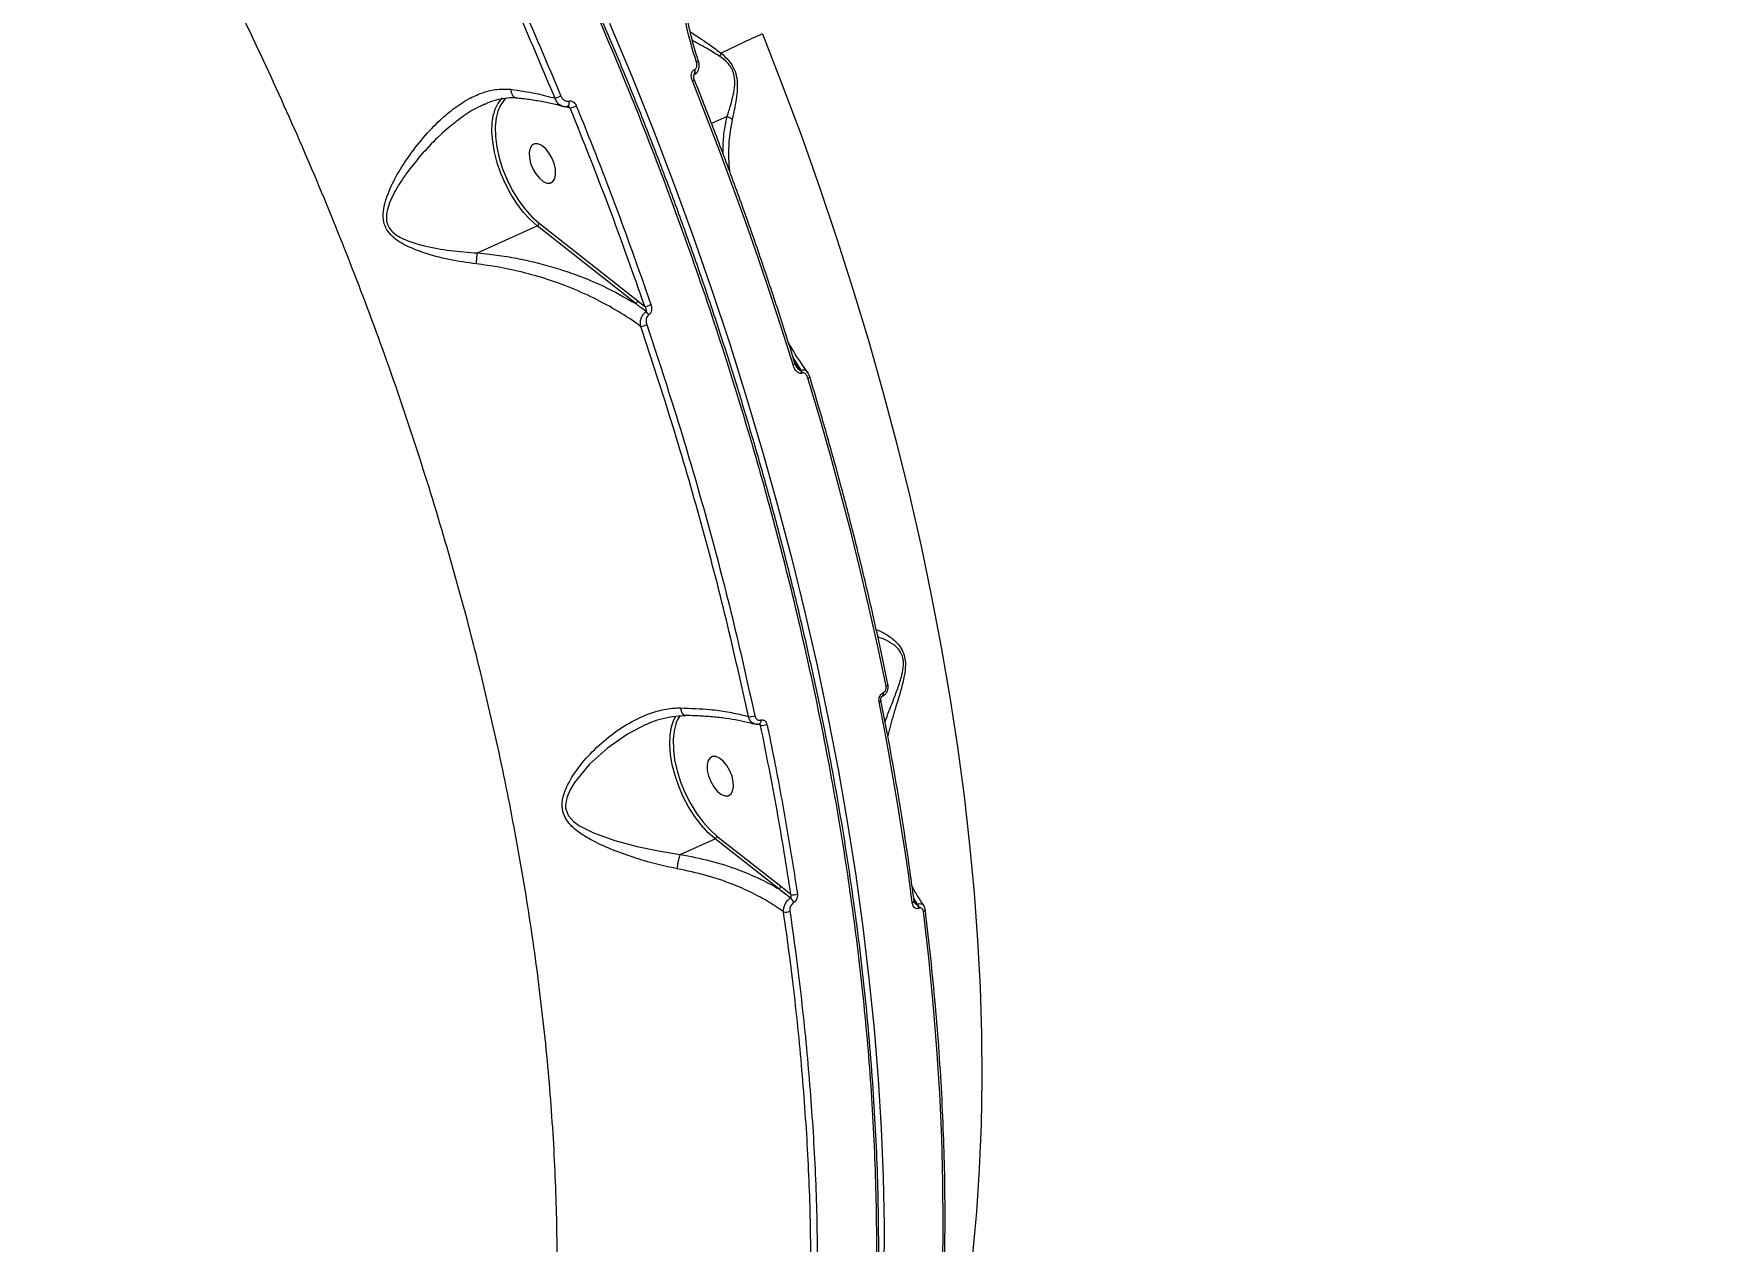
# Model space of a CAD drawing. Header units: millimetres. Extents: x -8422 to 28150, y -6982 to 5510.
# Drawn here: x 21070.1 to 21428.6, y 917.9 to 1173.9 of the extents above; entities that cross this region are included whole.
import ezdxf

# ---------------------------------------------------------------- set-up
doc = ezdxf.new("R2010")
doc.units = ezdxf.units.MM
for name, color, linetype in [('DIKOM_ОБЪЕКТ', 7, 'Continuous'), ('DIKOM_РАЗМЕР_ЗОНА', 7, 'Continuous'), ('DIKOM_РАЗМЕР_ОБЪЕКТА', 7, 'Continuous')]:
    doc.layers.add(name, color=color, linetype=linetype)
doc.styles.add('style1', font='arial.ttf', dxfattribs={"width": 0.8})
doc.dimstyles.new('1-50', dxfattribs={"dimtxt": 300, "dimasz": 200, "dimexe": 100, "dimexo": 0, "dimgap": 100, "dimtad": 1, "dimdec": 0, "dimtxsty": 'style1', "dimcen": 0, "dimclrd": 7, "dimclre": 7, "dimadec": 1, "dimazin": 2, "dimtfac": 1, "dimtdec": 0, "dimtmove": 1, "dimatfit": 3, "dimfxl": 0, "dimlwd": 25, "dimlwe": 18, "dimarcsym": 0})

# ---------------------------------------------------------------- blocks, each defined once
blk = doc.blocks.new('*D15')
at = {"layer": 'Defpoints', "color": 0, "transparency": 16777216}
for p in [(19380.28, 3651.45), (27070.13, 3651.45), (15204.41, -3115.19)]:
    blk.add_point(p, dxfattribs=at)
at = {"layer": 'DIKOM_РАЗМЕР_ОБЪЕКТА', "color": 7, "lineweight": 18, "transparency": 16777216}
for p, q in [((19380.28, 3651.45), (27170.13, 3651.45)), ((15204.41, -3115.19), (27170.13, -3115.19))]:
    blk.add_line(p, q, dxfattribs=at)
at = {"layer": 'DIKOM_РАЗМЕР_ОБЪЕКТА', "color": 7, "lineweight": 25, "transparency": 16777216}
blk.add_line((27070.13, -2915.19), (27070.13, 3451.45), dxfattribs=at)
at = {"layer": 'DIKOM_РАЗМЕР_ОБЪЕКТА', "color": 7, "transparency": 16777216}
for points in [[(27036.8, 3451.45), (27103.47, 3451.45), (27070.13, 3651.45)], [(27036.8, -2915.19), (27103.47, -2915.19), (27070.13, -3115.19)]]:
    blk.add_solid(points, dxfattribs=at)
at = {"layer": 'DIKOM_РАЗМЕР_ОБЪЕКТА', "color": 0, "transparency": 16777216, "insert": (26816.96, -135.25), "char_height": 300, "attachment_point": 5, "rotation": 90, "style": 'style1'}
blk.add_mtext('6750', dxfattribs=at)
blk = doc.blocks.new('*D16')
at = {"layer": 'Defpoints', "color": 0, "transparency": 16777216}
for p in [(12490, 1387.95), (23986.61, 1004.03), (12490, -5796.5)]:
    blk.add_point(p, dxfattribs=at)
at = {"layer": 'DIKOM_РАЗМЕР_ОБЪЕКТА', "color": 7, "lineweight": 18, "transparency": 16777216}
for p, q in [((12490, 1387.95), (12490, -5896.5)), ((23986.61, 1004.03), (23986.61, -5896.5))]:
    blk.add_line(p, q, dxfattribs=at)
at = {"layer": 'DIKOM_РАЗМЕР_ОБЪЕКТА', "color": 7, "lineweight": 25, "transparency": 16777216}
blk.add_line((23786.61, -5796.5), (12690, -5796.5), dxfattribs=at)
at = {"layer": 'DIKOM_РАЗМЕР_ОБЪЕКТА', "color": 7, "transparency": 16777216}
for points in [[(12690, -5763.17), (12690, -5829.83), (12490, -5796.5)], [(23786.61, -5763.17), (23786.61, -5829.83), (23986.61, -5796.5)]]:
    blk.add_solid(points, dxfattribs=at)
at = {"layer": 'DIKOM_РАЗМЕР_ОБЪЕКТА', "color": 0, "transparency": 16777216, "insert": (18238.3, -5543.33), "char_height": 300, "attachment_point": 5, "style": 'style1'}
blk.add_mtext('11500', dxfattribs=at)
blk = doc.blocks.new('*D14')
at = {"layer": 'Defpoints', "color": 0, "transparency": 16777216}
for p in [(20684.73, 5148.63), (28049.7, 5148.63), (14575.76, -5055.5)]:
    blk.add_point(p, dxfattribs=at)
at = {"layer": 'DIKOM_РАЗМЕР_ЗОНА', "color": 7, "lineweight": 18, "transparency": 16777216}
for p, q in [((20684.73, 5148.63), (28149.7, 5148.63)), ((14575.76, -5055.5), (28149.7, -5055.5))]:
    blk.add_line(p, q, dxfattribs=at)
at = {"layer": 'DIKOM_РАЗМЕР_ЗОНА', "color": 7, "lineweight": 25, "transparency": 16777216}
blk.add_line((28049.7, -4855.5), (28049.7, 4948.63), dxfattribs=at)
at = {"layer": 'DIKOM_РАЗМЕР_ЗОНА', "color": 7, "transparency": 16777216}
for points in [[(28016.36, 4948.63), (28083.03, 4948.63), (28049.7, 5148.63)], [(28016.36, -4855.5), (28083.03, -4855.5), (28049.7, -5055.5)]]:
    blk.add_solid(points, dxfattribs=at)
at = {"layer": 'DIKOM_РАЗМЕР_ЗОНА', "color": 0, "transparency": 16777216, "insert": (27796.52, -63.59), "char_height": 300, "attachment_point": 5, "rotation": 90, "style": 'style1'}
blk.add_mtext('10200', dxfattribs=at)
blk = doc.blocks.new('*D13')
at = {"layer": 'Defpoints', "color": 0, "transparency": 16777216}
for p in [(10490, 1785.06), (25983.09, 460.53), (10490, -6882.5)]:
    blk.add_point(p, dxfattribs=at)
at = {"layer": 'DIKOM_РАЗМЕР_ЗОНА', "color": 7, "lineweight": 18, "transparency": 16777216}
for p, q in [((10490, 1785.06), (10490, -6982.5)), ((25983.09, 460.53), (25983.09, -6982.5))]:
    blk.add_line(p, q, dxfattribs=at)
at = {"layer": 'DIKOM_РАЗМЕР_ЗОНА', "color": 7, "lineweight": 25, "transparency": 16777216}
blk.add_line((25783.09, -6882.5), (10690, -6882.5), dxfattribs=at)
at = {"layer": 'DIKOM_РАЗМЕР_ЗОНА', "color": 7, "transparency": 16777216}
for points in [[(10690, -6849.17), (10690, -6915.83), (10490, -6882.5)], [(25783.09, -6849.17), (25783.09, -6915.83), (25983.09, -6882.5)]]:
    blk.add_solid(points, dxfattribs=at)
at = {"layer": 'DIKOM_РАЗМЕР_ЗОНА', "color": 0, "transparency": 16777216, "insert": (18236.55, -6629.33), "char_height": 300, "attachment_point": 5, "style": 'style1'}
blk.add_mtext('15500', dxfattribs=at)

msp = doc.modelspace()

# ---------------------------------------------------------------- linework, layer by layer
at = {"layer": 'DIKOM_ОБЪЕКТ', "color": 7, "linetype": 'Continuous', "lineweight": 15}
for p, q in [((21210.1, 1165.29), (21210.15, 1165.31)), ((21210.16, 1166.33), (21210.24, 1166.36)), ((21211.03, 1168.13), (21211.04, 1168.13)), ((21183.84, 1158.16), (21182.71, 1158.53)), ((21217.11, 1156.39), (21213.8, 1154.9)), ((21164.16, 1127.48), (21176.81, 1133.18)), ((21197.73, 1116.71), (21176.81, 1133.18)), ((21177.22, 1133.76), (21198.14, 1117.28)), ((21198.14, 1117.28), (21199.64, 1116.1)), ((21232.78, 1102.59), (21231.1, 1105.31)), ((21231.46, 1104.15), (21232.68, 1102.54)), ((21232.68, 1102.54), (21232.78, 1102.59)), ((21233.07, 1102.01), (21232.97, 1101.97)), ((21250.03, 1033.48), (21250.06, 1033.49)), ((21250.22, 1034.22), (21250.24, 1034.23)), ((21224.19, 1027.31), (21223.39, 1027.58)), ((21223.93, 1027.61), (21223.94, 1027.61)), ((21207.17, 999.92), (21214.54, 1003.25)), ((21228.07, 992.59), (21214.54, 1003.25)), ((21214.95, 1003.82), (21228.48, 993.17)), ((21257.51, 989.36), (21256.67, 990.75)), ((21256.74, 990.25), (21257.43, 989.33)), ((21257.43, 989.33), (21257.51, 989.36)), ((21257.86, 988.52), (21257.78, 988.49))]:
    msp.add_line(p, q, dxfattribs=at)
at = {"layer": 'DIKOM_ОБЪЕКТ', "color": 7, "linetype": 'Continuous', "lineweight": 15, "flags": 128}
for points in [[(21192.17, 1176.19), (21196.87, 1164.96), (21201.39, 1153.67), (21205.73, 1142.34), (21209.89, 1130.98), (21213.87, 1119.59), (21217.65, 1108.18), (21221.24, 1096.77), (21224.63, 1085.37), (21227.82, 1073.98), (21230.82, 1062.61), (21233.6, 1051.27), (21236.18, 1039.98), (21238.55, 1028.74), (21240.71, 1017.56), (21242.66, 1006.45), (21244.39, 995.42), (21245.9, 984.48), (21247.2, 973.64), (21248.28, 962.91), (21249.14, 952.29), (21249.78, 941.8), (21250.2, 931.45), (21250.4, 921.23), (21250.38, 911.18)], [(21224.58, 1173.93), (21228.81, 1163.11), (21232.85, 1152.26), (21236.71, 1141.38), (21240.39, 1130.48), (21243.86, 1119.58), (21247.14, 1108.67), (21250.22, 1097.78), (21253.1, 1086.91), (21255.77, 1076.07), (21258.24, 1065.28), (21260.49, 1054.54), (21262.54, 1043.86), (21264.36, 1033.25), (21265.98, 1022.72), (21267.37, 1012.29), (21268.55, 1001.96), (21269.5, 991.74), (21270.24, 981.64), (21270.75, 971.67), (21271.05, 961.84), (21271.12, 952.16), (21270.97, 942.64), (21270.59, 933.28), (21270, 924.1), (21269.18, 915.11)], [(21210.07, 1165.27), (21210.11, 1165.29), (21210.21, 1165.41), (21210.27, 1165.58), (21210.29, 1165.81), (21210.25, 1166.06), (21210.16, 1166.33)], [(21210.15, 1165.31), (21210.18, 1165.33), (21210.29, 1165.44), (21210.35, 1165.62), (21210.36, 1165.84), (21210.32, 1166.1), (21210.24, 1166.36)], [(21231.09, 1103.75), (21228.71, 1111.3), (21226.25, 1118.86), (21223.7, 1126.4), (21221.07, 1133.95), (21218.35, 1141.48), (21215.56, 1148.99), (21212.68, 1156.5), (21209.73, 1163.98)], [(21183.51, 1159.68), (21183.56, 1159.45), (21183.57, 1159.21), (21183.55, 1159), (21183.5, 1158.82), (21183.42, 1158.68), (21183.32, 1158.59), (21183.25, 1158.56)], [(21176.81, 1133.18), (21175.31, 1134.53), (21173.86, 1136.13), (21172.48, 1137.95), (21171.21, 1139.95), (21170.09, 1142.09), (21169.12, 1144.31), (21168.33, 1146.59), (21167.75, 1148.85), (21167.38, 1151.06), (21167.23, 1153.17), (21167.3, 1155.12), (21167.59, 1156.89), (21167.6, 1156.93)], [(21168.5, 1157.51), (21168.15, 1156.1), (21167.94, 1154.21), (21167.97, 1152.13), (21168.25, 1149.91), (21168.76, 1147.61), (21169.49, 1145.28), (21170.42, 1142.98), (21171.54, 1140.77), (21172.81, 1138.69), (21174.2, 1136.8), (21175.69, 1135.14), (21177.22, 1133.76)], [(21176.28, 1150.63), (21175.71, 1150.3), (21175.31, 1149.66), (21175.12, 1148.76), (21175.17, 1147.68), (21175.43, 1146.49), (21175.9, 1145.3), (21176.53, 1144.21), (21177.28, 1143.3), (21178.07, 1142.64), (21178.86, 1142.29), (21179.57, 1142.29), (21180.15, 1142.61), (21180.54, 1143.26), (21180.73, 1144.16), (21180.69, 1145.24), (21180.42, 1146.43), (21179.95, 1147.62), (21179.32, 1148.71), (21178.57, 1149.62), (21177.78, 1150.28), (21176.99, 1150.62), (21176.28, 1150.63)], [(21231.49, 1104.05), (21231.49, 1104.04), (21231.48, 1104), (21231.43, 1103.95), (21231.35, 1103.88), (21231.23, 1103.82), (21231.09, 1103.75)], [(21234.64, 1101.21), (21234.64, 1101.19), (21234.62, 1101.15), (21234.57, 1101.09), (21234.49, 1101.03), (21234.37, 1100.97), (21234.24, 1100.9)], [(21250.84, 1035.6), (21249.14, 1043.69), (21247.33, 1051.81), (21245.41, 1059.95), (21243.39, 1068.12), (21241.26, 1076.3), (21239.02, 1084.49), (21236.68, 1092.69), (21234.24, 1100.9)], [(21251.22, 1035.98), (21251.23, 1035.96), (21251.21, 1035.89), (21251.16, 1035.82), (21251.08, 1035.75), (21250.98, 1035.67), (21250.84, 1035.6)], [(21205.33, 1026.99), (21205.83, 1028.48), (21206.22, 1029.27)], [(21249.73, 1032.58), (21249.73, 1032.58), (21249.72, 1032.51), (21249.68, 1032.43), (21249.6, 1032.35), (21249.49, 1032.28), (21249.35, 1032.21)], [(21256.39, 989.62), (21255.69, 994.88), (21254.93, 1000.15), (21254.12, 1005.45), (21253.27, 1010.76), (21252.36, 1016.1), (21251.41, 1021.45), (21250.4, 1026.82), (21249.35, 1032.21)], [(21199.85, 1027.44), (21195.95, 1025.43), (21191.7, 1022.45), (21187.93, 1019.07), (21184.71, 1015.16), (21183.79, 1013.64), (21183.11, 1012.02), (21182.82, 1010.32), (21182.85, 1009.81), (21183.29, 1008.41), (21183.46, 1008.12), (21184.51, 1006.92), (21185.82, 1005.96), (21188.8, 1004.47), (21193.28, 1002.89), (21198.03, 1001.62), (21202.56, 1000.65), (21207.16, 999.92), (21207.16, 999.92), (21207.16, 999.92)], [(21214.54, 1003.25), (21213.04, 1004.59), (21211.58, 1006.19), (21210.21, 1008.01), (21208.94, 1010.01), (21207.81, 1012.15), (21206.85, 1014.37), (21206.06, 1016.65), (21205.48, 1018.91), (21205.1, 1021.12), (21204.95, 1023.23), (21205.02, 1025.18), (21205.32, 1026.95), (21205.33, 1026.99)], [(21206.23, 1027.57), (21205.87, 1026.16), (21205.67, 1024.27), (21205.7, 1022.19), (21205.98, 1019.97), (21206.49, 1017.67), (21207.22, 1015.34), (21208.15, 1013.04), (21209.27, 1010.83), (21210.54, 1008.75), (21211.93, 1006.86), (21213.41, 1005.2), (21214.95, 1003.82)], [(21224.27, 1028.42), (21224.27, 1028.23), (21224.25, 1028.05), (21224.21, 1027.9), (21224.15, 1027.77), (21224.06, 1027.68), (21223.96, 1027.62), (21223.94, 1027.61)], [(21214.01, 1020.69), (21213.43, 1020.36), (21213.04, 1019.72), (21212.85, 1018.82), (21212.89, 1017.74), (21213.16, 1016.55), (21213.63, 1015.36), (21214.26, 1014.27), (21215, 1013.36), (21215.8, 1012.7), (21216.59, 1012.35), (21217.3, 1012.35), (21217.87, 1012.68), (21218.27, 1013.32), (21218.45, 1014.22), (21218.41, 1015.3), (21218.15, 1016.49), (21217.68, 1017.68), (21217.05, 1018.77), (21216.3, 1019.68), (21215.5, 1020.34), (21214.72, 1020.68), (21214.01, 1020.69)], [(21259.11, 988.21), (21259.11, 988.2), (21259.1, 988.12), (21259.06, 988.04), (21258.98, 987.95), (21258.87, 987.88), (21258.74, 987.8)], [(21262.84, 912.39), (21262.95, 921.42), (21262.89, 930.57), (21262.65, 939.84), (21262.23, 949.23), (21261.62, 958.73), (21260.84, 968.33), (21259.88, 978.02), (21258.74, 987.8)]]:
    msp.add_lwpolyline(points, dxfattribs=at)
at = {"layer": 'DIKOM_ОБЪЕКТ', "color": 7, "linetype": 'Continuous', "lineweight": 15}
for centre, radius, start, end in [((21327.11, 945.03), 250.81, 114.131, 116.3371), ((21213.08, 1170.52), 2.85, 330.4803, 345.5133), ((21209.75, 1170.7), 2.87, 286.9948, 296.5955), ((21209.38, 1165.1), 1.17, 286.985, 310.8512), ((21174.65, 1155.46), 7.2, 137.5113, 168.1785), ((21174.61, 1155.68), 6.37, 133.051, 163.3441), ((21175.73, 1174.23), 14.8, 289.2268, 294.3874), ((21179.89, 1170.15), 12.62, 288.2357, 294.4737), ((21216.33, 1153.89), 2.62, 45.3247, 72.8094), ((21176.5, 1133.84), 0.731, 295.6031, 353.3069), ((21197.42, 1117.37), 0.731, 295.588, 353.3214), ((21198.85, 1121.07), 5.03, 279.031, 294.731), ((21197.98, 1116.81), 5.01, 279.1983, 294.5352), ((21198.84, 1113.55), 1.83, 25.0448, 53.9041), ((21231.18, 1101.42), 1.87, 16.9583, 36.7744), ((21231.27, 1101.47), 1.87, 16.9584, 36.7931), ((21249.62, 1033.98), 0.646, 308.8294, 21.7641), ((21249.64, 1033.99), 0.653, 310.1985, 21.5192), ((21213.23, 1025.32), 7.35, 146.1586, 162.246), ((21221.94, 1031.6), 2.48, 262.8362, 294.3691), ((21224.57, 1029.65), 2.37, 260.7746, 294.6867), ((21214.22, 1003.9), 0.731, 295.6035, 353.3065), ((21227.75, 993.25), 0.731, 295.6036, 353.3057), ((21229.29, 989.12), 2.01, 16.6108, 51.2312), ((21231.2, 993.37), 2.01, 253.8807, 294.3898), ((21256.27, 990.12), 0.51, 284.1648, 350.1427), ((21229.59, 989.73), 2.03, 255.0848, 294.0171), ((21255.96, 988.23), 1.84, 8.1018, 36.6791), ((21256.04, 988.27), 1.84, 8.0896, 36.6774)]:
    msp.add_arc(centre, radius, start, end, dxfattribs=at)
for points, knots in [([(21198.53, 747.48), (21201.31, 750.74), (21206.89, 757.26), (21214.4, 768.44), (21221.28, 780.57), (21227.48, 793.83), (21232.98, 808.19), (21237.73, 823.64), (21241.62, 839.83), (21244.67, 856.7), (21246.9, 874.15), (21248.35, 892.48), (21248.97, 911.64), (21248.75, 931.61), (21247.7, 951.69), (21245.88, 971.78), (21243.36, 991.81), (21240.08, 1012.32), (21236.02, 1033.28), (21231.18, 1054.63), (21225.58, 1076.2), (21219.23, 1097.91), (21212.14, 1119.7), (21204.29, 1141.65), (21195.67, 1163.68), (21186.28, 1185.71), (21176.35, 1207.27), (21165.9, 1228.28), (21155.01, 1248.7), (21143.49, 1268.86), (21131.35, 1288.69), (21118.63, 1308.08), (21106.4, 1325.55), (21098.3, 1336.27), (21094.72, 1341.01)], [0, 0, 0, 0, 0.03105, 0.062272, 0.093518, 0.12474, 0.156869, 0.189024, 0.221153, 0.252375, 0.283621, 0.314844, 0.346973, 0.379128, 0.411257, 0.441355, 0.471474, 0.501572, 0.53248, 0.56341, 0.594318, 0.62554, 0.656786, 0.688008, 0.720137, 0.752293, 0.784422, 0.815644, 0.84689, 0.878112, 0.910241, 0.942397, 0.974526, 1, 1, 1, 1]), ([(21198.78, 747.64), (21200, 749.03), (21202.64, 752.02), (21206.5, 756.95), (21210.4, 762.34), (21214.12, 767.98), (21217.66, 773.85), (21221, 779.94), (21224.16, 786.26), (21227.14, 792.81), (21229.93, 799.58), (21232.54, 806.59), (21234.96, 813.83), (21237.21, 821.3), (21239.27, 829.01), (21241.16, 836.95), (21242.85, 845.12), (21244.36, 853.46), (21245.66, 861.97), (21246.76, 870.61), (21247.66, 879.4), (21248.36, 888.34), (21248.87, 897.43), (21249.18, 906.68), (21249.29, 916.08), (21249.2, 925.64), (21248.91, 935.37), (21248.43, 945.26), (21247.75, 955.3), (21246.87, 965.45), (21245.8, 975.66), (21244.53, 985.92), (21243.08, 996.25), (21241.44, 1006.64), (21239.6, 1017.09), (21237.58, 1027.61), (21235.37, 1038.18), (21232.96, 1048.82), (21230.37, 1059.52), (21227.58, 1070.28), (21224.61, 1081.1), (21221.45, 1091.94), (21218.13, 1102.76), (21214.64, 1113.55), (21210.99, 1124.31), (21207.17, 1135.02), (21203.2, 1145.7), (21199.06, 1156.35), (21194.76, 1166.96), (21190.3, 1177.53), (21185.68, 1188.06), (21180.89, 1198.56), (21175.95, 1209.01), (21170.85, 1219.4), (21165.63, 1229.69), (21160.28, 1239.85), (21154.82, 1249.88), (21149.24, 1259.77), (21143.55, 1269.54), (21137.74, 1279.17), (21131.82, 1288.68), (21125.78, 1298.05), (21119.63, 1307.28), (21113.36, 1316.39), (21106.98, 1325.36), (21100.94, 1333.59), (21097, 1338.75), (21095.25, 1341.03)], [0, 0, 0, 0, 0.013413, 0.028975, 0.044584, 0.06014, 0.07562, 0.091044, 0.106428, 0.121791, 0.137148, 0.152515, 0.167906, 0.183338, 0.198828, 0.214393, 0.230027, 0.245639, 0.261158, 0.276612, 0.292018, 0.307394, 0.322757, 0.338125, 0.353509, 0.368927, 0.384396, 0.399934, 0.415554, 0.431174, 0.446686, 0.462149, 0.477574, 0.492974, 0.508362, 0.52375, 0.539148, 0.554568, 0.57002, 0.585519, 0.601075, 0.616652, 0.632182, 0.647658, 0.663093, 0.678501, 0.693892, 0.70928, 0.724675, 0.740088, 0.75553, 0.771014, 0.786552, 0.802132, 0.817683, 0.833173, 0.84862, 0.864035, 0.87943, 0.894819, 0.910213, 0.92562, 0.941053, 0.956525, 0.972046, 0.987622, 1, 1, 1, 1]), ([(21111.74, 740.96), (21114.8, 743), (21120.92, 747.07), (21129.42, 754.48), (21137.45, 762.91), (21144.93, 772.46), (21151.82, 783.09), (21157.98, 794.59), (21163.39, 806.89), (21168.07, 819.91), (21172.09, 833.87), (21175.42, 848.75), (21178.02, 864.53), (21179.83, 880.87), (21180.88, 897.68), (21181.18, 914.91), (21180.74, 932.82), (21179.53, 951.37), (21177.53, 970.52), (21174.8, 989.87), (21171.34, 1009.32), (21167.21, 1028.83), (21162.34, 1048.68), (21156.7, 1068.83), (21150.31, 1089.22), (21143.3, 1109.4), (21135.7, 1129.33), (21127.57, 1148.93), (21118.77, 1168.51), (21109.31, 1188.01), (21099.2, 1207.34), (21089.4, 1224.78), (21080.09, 1240.4), (21074.24, 1249.59), (21071.31, 1254.19)], [0, 0, 0, 0, 0.031178, 0.062381, 0.093559, 0.125644, 0.157755, 0.18984, 0.22102, 0.252224, 0.283405, 0.31549, 0.347601, 0.379686, 0.410889, 0.442116, 0.473319, 0.505426, 0.537559, 0.569665, 0.60092, 0.632198, 0.663452, 0.69561, 0.727794, 0.759952, 0.791284, 0.822641, 0.853973, 0.886209, 0.918471, 0.950707, 0.975331, 1, 1, 1, 1]), ([(21180.61, 1160.25), (21178.32, 1165.69), (21173.75, 1176.56), (21166.41, 1192.74), (21158.76, 1208.8), (21153.36, 1219.36), (21150.65, 1224.63)], [0, 0, 0, 0, 0.2491, 0.4982, 0.7491, 1, 1, 1, 1]), ([(21151.82, 1225.27), (21154.51, 1220.02), (21159.89, 1209.52), (21167.55, 1193.46), (21174.92, 1177.21), (21179.54, 1166.23), (21181.85, 1160.74)], [0, 0, 0, 0, 0.2491, 0.4982, 0.7491, 1, 1, 1, 1]), ([(21210.59, 1167.95), (21209.81, 1170.49), (21208.23, 1175.63), (21207.63, 1180.92), (21207.32, 1183.59)], [0, 0, 0, 0, 0.493872, 1, 1, 1, 1]), ([(21211.06, 1168.14), (21210.97, 1168.4), (21210.42, 1169.9), (21209.63, 1172.75), (21208.74, 1176.65), (21208.14, 1180.25), (21207.95, 1182.53), (21207.87, 1183.49)], [0, 0, 0, 0, 0.050959, 0.305492, 0.559847, 0.813604, 1, 1, 1, 1]), ([(21209.29, 1174.38), (21209.93, 1173.95), (21211.18, 1173.11), (21213.43, 1171.62), (21215.03, 1170.41), (21215.84, 1169.81)], [0, 0, 0, 0, 0.337894, 0.666543, 1, 1, 1, 1]), ([(21215.56, 1169.12), (21214.72, 1169.65), (21213.03, 1170.73), (21211.06, 1171.78), (21210.06, 1172.31), (21209.74, 1172.48)], [0, 0, 0, 0, 0.403371, 0.807315, 1, 1, 1, 1]), ([(21217.11, 1156.39), (21217.36, 1157.2), (21217.82, 1158.62), (21218.42, 1160.85), (21218.76, 1162.91), (21218.73, 1164.78), (21218.37, 1165.96), (21217.88, 1166.94), (21217.01, 1168.06), (21216.1, 1168.73), (21215.56, 1169.12)], [0, 0, 0, 0, 0.201048, 0.358392, 0.514942, 0.638501, 0.72178, 0.744961, 0.851271, 1, 1, 1, 1]), ([(21215.84, 1169.81), (21216.39, 1169.33), (21217.33, 1168.51), (21218.48, 1166.85), (21219.15, 1164.97), (21219.32, 1162.81), (21219.13, 1160.57), (21218.71, 1158.16), (21218.37, 1156.61), (21218.18, 1155.75)], [0, 0, 0, 0, 0.149122, 0.259637, 0.371671, 0.498789, 0.650825, 0.806966, 1, 1, 1, 1]), ([(21209.73, 1163.98), (21209.65, 1164.22), (21209.5, 1164.68), (21209.51, 1165.35), (21209.66, 1165.85), (21209.89, 1166.17), (21210.08, 1166.28), (21210.16, 1166.33)], [0, 0, 0, 0, 0.279176, 0.529422, 0.721645, 0.879423, 1, 1, 1, 1]), ([(21210.16, 1164.22), (21210.14, 1164.25), (21210.06, 1164.43), (21210.01, 1164.73), (21210.02, 1165.03), (21210.05, 1165.19), (21210.08, 1165.26), (21210.09, 1165.28), (21210.1, 1165.28)], [0, 0, 0, 0, 0.097039, 0.479054, 0.717624, 0.852231, 0.953314, 1, 1, 1, 1]), ([(21210.14, 1165.32), (21210.27, 1165.39), (21210.58, 1165.54), (21210.91, 1165.97), (21211.15, 1166.53), (21211.23, 1167.23), (21211.16, 1167.79), (21211.05, 1168.09), (21211.03, 1168.13)], [0, 0, 0, 0, 0.140865, 0.313197, 0.494721, 0.707606, 0.955828, 1, 1, 1, 1]), ([(21210.24, 1166.36), (21210.29, 1166.39), (21210.41, 1166.45), (21210.57, 1166.66), (21210.69, 1167.01), (21210.72, 1167.47), (21210.63, 1167.79), (21210.59, 1167.95)], [0, 0, 0, 0, 0.101067, 0.261321, 0.460693, 0.726543, 1, 1, 1, 1]), ([(21163.9, 1125.13), (21161.97, 1125.4), (21158.11, 1125.95), (21153.11, 1127.31), (21149.51, 1128.72), (21147.24, 1130), (21145.75, 1131.21), (21144.63, 1132.74), (21144.07, 1134.68), (21144.19, 1136.8), (21144.98, 1139.74), (21146.57, 1143.25), (21149.15, 1147.39), (21152.2, 1151.47), (21155.54, 1155.08), (21158.92, 1158), (21162.04, 1160.08), (21165.07, 1161.45), (21168.08, 1162.28), (21170.12, 1162.21), (21171.2, 1162.17)], [0, 0, 0, 0, 0.087334, 0.174681, 0.23362, 0.263947, 0.294125, 0.321211, 0.348568, 0.382672, 0.41543, 0.485139, 0.55504, 0.634221, 0.713329, 0.776921, 0.840421, 0.891305, 0.942135, 1, 1, 1, 1]), ([(21171.2, 1162.17), (21173.03, 1161.91), (21176.43, 1161.42), (21179.29, 1160.62), (21180.61, 1160.25)], [0, 0, 0, 0, 0.539511, 1, 1, 1, 1]), ([(21171.2, 1162.17), (21171.2, 1162.12), (21171.23, 1161.84), (21171.35, 1161.32), (21171.65, 1160.76), (21172, 1160.41), (21172.26, 1160.4), (21172.36, 1160.39)], [0, 0, 0, 0, 0.043779, 0.28783, 0.559027, 0.830227, 1, 1, 1, 1]), ([(21231.49, 1104.05), (21230.9, 1105.94), (21229.19, 1111.43), (21226.23, 1120.51), (21222.54, 1131.28), (21218.69, 1142.03), (21214.74, 1152.56), (21211.86, 1159.95), (21210.33, 1163.77), (21210.15, 1164.21)], [0, 0, 0, 0, 0.093998, 0.272584, 0.451173, 0.62976, 0.808346, 0.977533, 1, 1, 1, 1]), ([(21165.68, 1158.98), (21165.21, 1158.78), (21163.56, 1158.07), (21160.85, 1156.29), (21157.36, 1153.54), (21153.86, 1150.16), (21150.6, 1146.37), (21147.78, 1142.56), (21145.96, 1139.34), (21144.98, 1136.67), (21144.72, 1134.84), (21145, 1133.64), (21145.45, 1132.69), (21146.24, 1131.73), (21147.69, 1130.76), (21149.92, 1129.78), (21153.48, 1128.76), (21158.43, 1127.89), (21162.24, 1127.57), (21164.15, 1127.48), (21164.15, 1127.48)], [0, 0, 0, 0, 0.02993, 0.104512, 0.179195, 0.272656, 0.36619, 0.447568, 0.528713, 0.565416, 0.602108, 0.626136, 0.630554, 0.658997, 0.692496, 0.726219, 0.794322, 0.897112, 0.999897, 1, 1, 1, 1]), ([(21165.68, 1159), (21166.01, 1159.15), (21167, 1159.62), (21168.64, 1160.1), (21170.54, 1160.39), (21171.76, 1160.46), (21172.34, 1160.35), (21172.35, 1160.35)], [0, 0, 0, 0, 0.146576, 0.442269, 0.724364, 0.995797, 1, 1, 1, 1]), ([(21172.34, 1160.35), (21172.54, 1160.33), (21173.8, 1160.24), (21175.95, 1159.94), (21178.74, 1159.45), (21180.8, 1158.99), (21181.85, 1158.67), (21182.12, 1158.58)], [0, 0, 0, 0, 0.052947, 0.335022, 0.61714, 0.899079, 1, 1, 1, 1]), ([(21182.14, 1158.63), (21181.96, 1158.68), (21181.53, 1158.82), (21180.96, 1159.4), (21180.73, 1159.97), (21180.61, 1160.25)], [0, 0, 0, 0, 0.262388, 0.632547, 1, 1, 1, 1]), ([(21181.85, 1160.74), (21181.94, 1160.57), (21182.12, 1160.21), (21182.55, 1159.84), (21183.04, 1159.63), (21183.36, 1159.67), (21183.51, 1159.68)], [0, 0, 0, 0, 0.258355, 0.516748, 0.767808, 1, 1, 1, 1]), ([(21182.15, 1158.62), (21182.24, 1158.59), (21182.57, 1158.46), (21182.98, 1158.45), (21183.23, 1158.56), (21183.25, 1158.57)], [0, 0, 0, 0, 0.266786, 0.946268, 1, 1, 1, 1]), ([(21183.26, 1158.56), (21183.26, 1158.57), (21183.26, 1158.57), (21183.31, 1158.55), (21183.32, 1158.55)], [0, 0, 0, 0, 0.832814, 1, 1, 1, 1]), ([(21183.84, 1158.16), (21183.78, 1158.22), (21183.67, 1158.35), (21183.49, 1158.49), (21183.36, 1158.53), (21183.32, 1158.54)], [0, 0, 0, 0, 0.406633, 0.790699, 1, 1, 1, 1]), ([(21183.51, 1159.68), (21183.66, 1159.7), (21183.97, 1159.74), (21184.44, 1159.54), (21184.86, 1159.17), (21185.03, 1158.83), (21185.12, 1158.66)], [0, 0, 0, 0, 0.233902, 0.482501, 0.741326, 1, 1, 1, 1]), ([(21199.64, 1116.1), (21197.17, 1123.13), (21192.22, 1137.21), (21186.63, 1151.17), (21183.84, 1158.16)], [0, 0, 0, 0, 0.499273, 1, 1, 1, 1]), ([(21185.12, 1158.66), (21185.37, 1158.04), (21186.62, 1154.96), (21190.03, 1146.42), (21195.17, 1133), (21199.02, 1122), (21200.95, 1116.5)], [0, 0, 0, 0, 0.044141, 0.220714, 0.610013, 1, 1, 1, 1]), ([(21216.23, 1148.52), (21216.24, 1149.73), (21216.28, 1152.42), (21216.81, 1154.99), (21217.11, 1156.39)], [0, 0, 0, 0, 0.451084, 1, 1, 1, 1]), ([(21218.18, 1155.75), (21217.94, 1154.39), (21217.45, 1151.66), (21217.35, 1147.99), (21217.53, 1145.71), (21217.6, 1144.86)], [0, 0, 0, 0, 0.385508, 0.771307, 1, 1, 1, 1]), ([(21163.9, 1125.13), (21163.91, 1125.18), (21163.93, 1125.5), (21163.99, 1126.11), (21164.07, 1126.9), (21164.13, 1127.28), (21164.15, 1127.48)], [0, 0, 0, 0, 0.05623, 0.368544, 0.68427, 1, 1, 1, 1]), ([(21164.15, 1127.48), (21164.15, 1127.48), (21164.15, 1127.48), (21164.16, 1127.48), (21164.16, 1127.48), (21164.16, 1127.48)], [0, 0, 0, 0, 0.30174, 0.704912, 1, 1, 1, 1]), ([(21164.16, 1127.48), (21165, 1127.4), (21167.26, 1127.19), (21170.89, 1126.64), (21175.05, 1125.81), (21179.13, 1124.77), (21184.49, 1123.11), (21190.95, 1120.57), (21195.45, 1118.01), (21197.73, 1116.71)], [0, 0, 0, 0, 0.067084, 0.179641, 0.292213, 0.407923, 0.523646, 0.759124, 1, 1, 1, 1]), ([(21198.78, 1111.87), (21198.36, 1112.18), (21196.47, 1113.55), (21192.82, 1115.84), (21187.61, 1118.54), (21182.28, 1120.77), (21176.96, 1122.54), (21171.73, 1123.89), (21167.34, 1124.71), (21164.71, 1125.03), (21163.9, 1125.13)], [0, 0, 0, 0, 0.046566, 0.207885, 0.369671, 0.530937, 0.667181, 0.803763, 0.939879, 1, 1, 1, 1]), ([(21199.92, 1115.03), (21199.82, 1115.11), (21199.09, 1115.67), (21198.36, 1116.23), (21197.73, 1116.71)], [0, 0, 0, 0, 0.138059, 1, 1, 1, 1]), ([(21199.92, 1115.03), (21199.94, 1115.05), (21199.97, 1115.09), (21199.99, 1115.19), (21199.99, 1115.35), (21199.92, 1115.59), (21199.8, 1115.85), (21199.69, 1116.02), (21199.64, 1116.1)], [0, 0, 0, 0, 0.076267, 0.132296, 0.295422, 0.506089, 0.782385, 1, 1, 1, 1]), ([(21200.95, 1116.5), (21200.99, 1116.35), (21201.09, 1116.02), (21201.11, 1115.5), (21201.01, 1115), (21200.81, 1114.59), (21200.6, 1114.41), (21200.5, 1114.32)], [0, 0, 0, 0, 0.182532, 0.423783, 0.627459, 0.813441, 1, 1, 1, 1]), ([(21198.78, 1111.87), (21198.75, 1112.07), (21198.68, 1112.54), (21198.77, 1113.29), (21199.02, 1114.01), (21199.4, 1114.62), (21199.75, 1114.89), (21199.92, 1115.03)], [0, 0, 0, 0, 0.174197, 0.403651, 0.605238, 0.800074, 1, 1, 1, 1]), ([(21221.63, 1029.14), (21220.12, 1035.94), (21217.1, 1049.55), (21211.68, 1070.2), (21205.66, 1091), (21201.07, 1104.91), (21198.78, 1111.87)], [0, 0, 0, 0, 0.248597, 0.497193, 0.748597, 1, 1, 1, 1]), ([(21200.5, 1114.32), (21200.4, 1114.24), (21200.19, 1114.07), (21200, 1113.67), (21199.91, 1113.2), (21199.93, 1112.71), (21200.02, 1112.39), (21200.06, 1112.26)], [0, 0, 0, 0, 0.188911, 0.377419, 0.579181, 0.816455, 1, 1, 1, 1]), ([(21200.06, 1112.26), (21202.33, 1105.36), (21206.88, 1091.57), (21212.9, 1070.81), (21218.37, 1050.03), (21221.43, 1036.24), (21222.97, 1029.34)], [0, 0, 0, 0, 0.248597, 0.497193, 0.748597, 1, 1, 1, 1]), ([(21234.17, 1102.16), (21233.79, 1102.71), (21232.38, 1104.7), (21231.03, 1106.82), (21230.14, 1108.41), (21230.1, 1108.48)], [0, 0, 0, 0, 0.261207, 0.96485, 1, 1, 1, 1]), ([(21232.97, 1101.97), (21232.89, 1101.94), (21232.71, 1101.89), (21232.39, 1101.95), (21232, 1102.18), (21231.52, 1102.71), (21231.24, 1103.29), (21231.11, 1103.7), (21231.09, 1103.75)], [0, 0, 0, 0, 0.093376, 0.208735, 0.37207, 0.579302, 0.953649, 1, 1, 1, 1]), ([(21231.92, 1103.19), (21231.88, 1103.24), (21231.74, 1103.43), (21231.59, 1103.73), (21231.52, 1103.99), (21231.5, 1104.05)], [0, 0, 0, 0, 0.206614, 0.81135, 1, 1, 1, 1]), ([(21231.92, 1103.18), (21232.01, 1103.07), (21232.17, 1102.86), (21232.39, 1102.65), (21232.55, 1102.55), (21232.64, 1102.53), (21232.67, 1102.54), (21232.68, 1102.54)], [0, 0, 0, 0, 0.421639, 0.732236, 0.898927, 0.950251, 1, 1, 1, 1]), ([(21232.78, 1102.59), (21232.87, 1102.62), (21233.09, 1102.7), (21233.46, 1102.69), (21233.82, 1102.54), (21234.09, 1102.36), (21234.16, 1102.19), (21234.17, 1102.17)], [0, 0, 0, 0, 0.178301, 0.39097, 0.66275, 0.961871, 1, 1, 1, 1]), ([(21234.24, 1100.9), (21234.14, 1101.16), (21233.99, 1101.54), (21233.67, 1101.89), (21233.44, 1102.03), (21233.23, 1102.07), (21233.12, 1102.03), (21233.07, 1102.01)], [0, 0, 0, 0, 0.429983, 0.625781, 0.788132, 0.905295, 1, 1, 1, 1]), ([(21234.63, 1101.2), (21234.6, 1101.31), (21234.5, 1101.66), (21234.31, 1101.95), (21234.17, 1102.16)], [0, 0, 0, 0, 0.309386, 1, 1, 1, 1]), ([(21251.22, 1035.98), (21250.84, 1037.84), (21249.72, 1043.24), (21247.73, 1052.21), (21245.19, 1062.91), (21242.47, 1073.64), (21239.56, 1084.39), (21236.93, 1093.59), (21235.24, 1099.19), (21234.64, 1101.21)], [0, 0, 0, 0, 0.086469, 0.250757, 0.415045, 0.579331, 0.743615, 0.907896, 1, 1, 1, 1]), ([(21248.72, 1047.6), (21249.08, 1047.46), (21249.95, 1047.12), (21251.6, 1046.13), (21253.16, 1044.88), (21254.26, 1043.37), (21254.82, 1041.86), (21254.99, 1039.96), (21254.68, 1037.53), (21253.97, 1034.77), (21252.92, 1031.27), (21251.89, 1027.99), (21251.36, 1025.84), (21251.17, 1025.09)], [0, 0, 0, 0, 0.0786, 0.190801, 0.305146, 0.369023, 0.423383, 0.47807, 0.551251, 0.649068, 0.74948, 0.91277, 1, 1, 1, 1]), ([(21250.62, 1028.03), (21250.63, 1028.06), (21251.1, 1029.45), (21252.07, 1031.81), (21253.3, 1035.1), (21254.15, 1037.64), (21254.58, 1039.9), (21254.46, 1041.65), (21253.9, 1042.98), (21252.78, 1044.23), (21251.17, 1045.2), (21249.79, 1045.83), (21249.15, 1045.98), (21249.08, 1046)], [0, 0, 0, 0, 0.004456, 0.205222, 0.32127, 0.43924, 0.52173, 0.581422, 0.641076, 0.713474, 0.845725, 0.981739, 1, 1, 1, 1]), ([(21249.35, 1032.21), (21249.33, 1032.35), (21249.29, 1032.66), (21249.37, 1033.16), (21249.56, 1033.62), (21249.85, 1034), (21250.1, 1034.14), (21250.22, 1034.22)], [0, 0, 0, 0, 0.189037, 0.40453, 0.606872, 0.803387, 1, 1, 1, 1]), ([(21249.73, 1032.58), (21249.73, 1032.61), (21249.71, 1032.7), (21249.71, 1032.9), (21249.76, 1033.11), (21249.84, 1033.27), (21249.92, 1033.39), (21249.99, 1033.46), (21250.03, 1033.48), (21250.03, 1033.48), (21250.03, 1033.48)], [0, 0, 0, 0, 0.099313, 0.300841, 0.470878, 0.61339, 0.739776, 0.858918, 0.990019, 1, 1, 1, 1]), ([(21250.05, 1033.5), (21250.1, 1033.52), (21250.33, 1033.6), (21250.7, 1033.93), (21251.08, 1034.49), (21251.3, 1035.22), (21251.24, 1035.72), (21251.21, 1035.97)], [0, 0, 0, 0, 0.047105, 0.259765, 0.489565, 0.742324, 1, 1, 1, 1]), ([(21250.24, 1034.23), (21250.33, 1034.28), (21250.49, 1034.37), (21250.69, 1034.63), (21250.82, 1034.95), (21250.88, 1035.29), (21250.85, 1035.5), (21250.84, 1035.6)], [0, 0, 0, 0, 0.195187, 0.390085, 0.593277, 0.811116, 1, 1, 1, 1]), ([(21206.54, 996.87), (21204.99, 997.19), (21201.89, 997.84), (21197.2, 999.26), (21192.55, 1000.93), (21188.46, 1002.81), (21185.58, 1004.59), (21183.82, 1006.14), (21182.68, 1007.64), (21181.98, 1009.67), (21182.19, 1011.91), (21182.9, 1013.92), (21184.28, 1016.58), (21186.72, 1019.92), (21190.42, 1023.61), (21194.53, 1026.81), (21198.6, 1029.08), (21202.43, 1030.44), (21205.19, 1030.95), (21206.78, 1030.98), (21207.22, 1030.99)], [0, 0, 0, 0, 0.071298, 0.142695, 0.220344, 0.297961, 0.355587, 0.385342, 0.41496, 0.449114, 0.488671, 0.517551, 0.546513, 0.625014, 0.703714, 0.783924, 0.864015, 0.921253, 0.978414, 1, 1, 1, 1]), ([(21199.84, 1027.46), (21200.17, 1027.61), (21201.27, 1028.12), (21203.21, 1028.72), (21205.6, 1029.19), (21207.25, 1029.39), (21208.08, 1029.33), (21208.12, 1029.33)], [0, 0, 0, 0, 0.122577, 0.410792, 0.700488, 0.983921, 1, 1, 1, 1]), ([(21207.22, 1030.99), (21209.35, 1030.91), (21212.87, 1030.79), (21217.23, 1030.18), (21219.89, 1029.63), (21221.28, 1029.24), (21221.63, 1029.14)], [0, 0, 0, 0, 0.395787, 0.651637, 0.910996, 1, 1, 1, 1]), ([(21207.22, 1030.99), (21207.22, 1030.94), (21207.26, 1030.76), (21207.36, 1030.34), (21207.58, 1029.84), (21207.87, 1029.5), (21208.07, 1029.48), (21208.15, 1029.48)], [0, 0, 0, 0, 0.048635, 0.212789, 0.504871, 0.79694, 1, 1, 1, 1]), ([(21208.15, 1029.43), (21208.84, 1029.42), (21210.6, 1029.4), (21213.27, 1029.23), (21216.17, 1028.94), (21218.87, 1028.53), (21221.1, 1028.08), (21222.32, 1027.73), (21222.8, 1027.59)], [0, 0, 0, 0, 0.121695, 0.309577, 0.498532, 0.68809, 0.877463, 1, 1, 1, 1]), ([(21222.83, 1027.66), (21222.66, 1027.72), (21222.29, 1027.87), (21221.85, 1028.4), (21221.71, 1028.89), (21221.63, 1029.14)], [0, 0, 0, 0, 0.295099, 0.647414, 1, 1, 1, 1]), ([(21222.97, 1029.34), (21223.01, 1029.19), (21223.1, 1028.89), (21223.4, 1028.57), (21223.76, 1028.38), (21224.07, 1028.37), (21224.24, 1028.41), (21224.27, 1028.42)], [0, 0, 0, 0, 0.236356, 0.47258, 0.709171, 0.945848, 1, 1, 1, 1]), ([(21256.77, 990.03), (21256.53, 991.84), (21255.83, 997.08), (21254.53, 1005.83), (21252.8, 1016.3), (21251.18, 1025.22), (21250.11, 1030.66), (21249.73, 1032.58)], [0, 0, 0, 0, 0.12933, 0.375059, 0.620789, 0.866513, 1, 1, 1, 1]), ([(21222.87, 1027.66), (21222.95, 1027.63), (21223.28, 1027.49), (21223.68, 1027.5), (21223.93, 1027.62), (21223.94, 1027.62)], [0, 0, 0, 0, 0.260954, 0.973522, 1, 1, 1, 1]), ([(21224.19, 1027.31), (21224.17, 1027.36), (21224.14, 1027.46), (21224.04, 1027.57), (21223.96, 1027.6), (21223.93, 1027.61)], [0, 0, 0, 0, 0.357241, 0.714203, 1, 1, 1, 1]), ([(21230.64, 991.44), (21229.7, 997.37), (21227.83, 1009.23), (21225.41, 1021.28), (21224.19, 1027.31)], [0, 0, 0, 0, 0.49945, 1, 1, 1, 1]), ([(21224.27, 1028.42), (21224.3, 1028.43), (21224.47, 1028.46), (21224.77, 1028.45), (21225.14, 1028.27), (21225.43, 1027.95), (21225.52, 1027.65), (21225.56, 1027.5)], [0, 0, 0, 0, 0.053556, 0.289809, 0.526368, 0.76312, 1, 1, 1, 1]), ([(21225.56, 1027.5), (21225.69, 1026.88), (21226.33, 1023.81), (21227.84, 1016.25), (21229.94, 1004.84), (21231.33, 995.98), (21232.03, 991.54)], [0, 0, 0, 0, 0.050768, 0.253847, 0.626695, 1, 1, 1, 1]), ([(21206.54, 996.87), (21206.55, 996.91), (21206.57, 997.19), (21206.65, 997.76), (21206.79, 998.58), (21206.97, 999.36), (21207.1, 999.73), (21207.16, 999.92)], [0, 0, 0, 0, 0.042897, 0.267992, 0.511995, 0.755995, 1, 1, 1, 1]), ([(21229.07, 987.77), (21228.05, 988.46), (21225.95, 989.91), (21222.31, 991.87), (21217.88, 993.81), (21212.64, 995.6), (21208.59, 996.44), (21206.54, 996.87)], [0, 0, 0, 0, 0.166543, 0.345548, 0.526757, 0.760783, 1, 1, 1, 1]), ([(21207.16, 999.92), (21207.16, 999.92), (21207.16, 999.92), (21207.17, 999.92), (21207.17, 999.92)], [0, 0, 0, 0, 0.406353, 1, 1, 1, 1]), ([(21207.17, 999.92), (21209.29, 999.51), (21213.58, 998.68), (21219.12, 996.88), (21223.85, 994.89), (21226.6, 993.46), (21227.96, 992.66), (21228.07, 992.59)], [0, 0, 0, 0, 0.275435, 0.55708, 0.767798, 0.981139, 1, 1, 1, 1]), ([(21228.48, 993.17), (21228.94, 992.79), (21229.67, 992.22), (21230.39, 991.64), (21230.64, 991.44)], [0, 0, 0, 0, 0.649464, 1, 1, 1, 1]), ([(21258.8, 989.13), (21258.39, 989.74), (21257.49, 991.06), (21256.75, 992.43), (21256.35, 993.17)], [0, 0, 0, 0, 0.456568, 1, 1, 1, 1]), ([(21230.55, 990.68), (21230.5, 990.72), (21229.68, 991.36), (21228.84, 992), (21228.07, 992.59)], [0, 0, 0, 0, 0.064684, 1, 1, 1, 1]), ([(21229.07, 987.77), (21229.07, 987.85), (21229.06, 988.18), (21229.16, 988.8), (21229.48, 989.55), (21229.95, 990.23), (21230.35, 990.53), (21230.55, 990.68)], [0, 0, 0, 0, 0.08121, 0.316157, 0.544582, 0.771796, 1, 1, 1, 1]), ([(21231.22, 989.69), (21231.1, 989.6), (21230.86, 989.42), (21230.59, 989), (21230.42, 988.52), (21230.39, 988.14), (21230.41, 987.93), (21230.42, 987.87)], [0, 0, 0, 0, 0.225686, 0.451375, 0.680189, 0.917603, 1, 1, 1, 1]), ([(21230.55, 990.68), (21230.58, 990.71), (21230.62, 990.74), (21230.67, 990.84), (21230.72, 990.96), (21230.72, 991.16), (21230.68, 991.33), (21230.65, 991.42), (21230.64, 991.44)], [0, 0, 0, 0, 0.172278, 0.198649, 0.412003, 0.648352, 0.90861, 1, 1, 1, 1]), ([(21232.03, 991.54), (21232.03, 991.49), (21232.06, 991.27), (21232.02, 990.87), (21231.85, 990.39), (21231.58, 989.97), (21231.34, 989.78), (21231.22, 989.69)], [0, 0, 0, 0, 0.082581, 0.321726, 0.55132, 0.775616, 1, 1, 1, 1]), ([(21257.78, 988.49), (21257.72, 988.47), (21257.53, 988.39), (21257.2, 988.4), (21256.84, 988.6), (21256.53, 989), (21256.44, 989.4), (21256.39, 989.62)], [0, 0, 0, 0, 0.079643, 0.275735, 0.470766, 0.710551, 1, 1, 1, 1]), ([(21256.88, 989.69), (21256.87, 989.7), (21256.84, 989.75), (21256.78, 989.89), (21256.78, 990.01), (21256.77, 990.03)], [0, 0, 0, 0, 0.35338, 0.858442, 1, 1, 1, 1]), ([(21256.89, 989.69), (21256.93, 989.63), (21257.01, 989.51), (21257.15, 989.39), (21257.28, 989.32), (21257.36, 989.31), (21257.41, 989.32), (21257.43, 989.33)], [0, 0, 0, 0, 0.274963, 0.625641, 0.770719, 0.903466, 1, 1, 1, 1]), ([(21234.89, 907.18), (21234.87, 912.85), (21234.85, 924.19), (21234.01, 941.78), (21232.57, 959.77), (21230.84, 975.17), (21229.52, 984.57), (21229.07, 987.77)], [0, 0, 0, 0, 0.220311, 0.440621, 0.663083, 0.885545, 1, 1, 1, 1]), ([(21230.42, 987.87), (21230.87, 984.67), (21232.19, 975.31), (21233.91, 959.99), (21235.36, 942.01), (21236.21, 924.32), (21236.24, 912.84), (21236.25, 907.11)], [0, 0, 0, 0, 0.114454, 0.334765, 0.555076, 0.777538, 1, 1, 1, 1]), ([(21257.51, 989.36), (21257.58, 989.39), (21257.83, 989.48), (21258.21, 989.5), (21258.58, 989.39), (21258.71, 989.2), (21258.77, 989.11)], [0, 0, 0, 0, 0.135812, 0.447218, 0.745643, 1, 1, 1, 1]), ([(21258.74, 987.8), (21258.7, 987.95), (21258.65, 988.21), (21258.45, 988.46), (21258.22, 988.58), (21258.01, 988.59), (21257.89, 988.54), (21257.86, 988.52)], [0, 0, 0, 0, 0.302568, 0.534661, 0.725447, 0.917082, 1, 1, 1, 1]), ([(21259.1, 988.21), (21259.09, 988.29), (21259.06, 988.61), (21258.96, 988.94), (21258.79, 989.12), (21258.78, 989.13)], [0, 0, 0, 0, 0.241504, 0.979156, 1, 1, 1, 1]), ([(21263.21, 912.83), (21263.24, 914.48), (21263.34, 919.26), (21263.35, 927.28), (21263.17, 936.94), (21262.78, 946.72), (21262.21, 956.63), (21261.43, 966.64), (21260.48, 976.59), (21259.66, 983.8), (21259.19, 987.63), (21259.11, 988.21)], [0, 0, 0, 0, 0.06885, 0.199675, 0.3305, 0.46132, 0.592137, 0.722951, 0.853762, 0.977684, 1, 1, 1, 1])]:
    msp.add_open_spline(points, degree=3, knots=knots, dxfattribs=at)

# ---------------------------------------------------------------- dimensions: what is measured, and where the dimension line sits
at = {"layer": 'DIKOM_РАЗМЕР_ЗОНА'}
dim = msp.add_linear_dim(base=(28049.7, 5148.63), p1=(14575.76, -5055.5), p2=(20684.73, 5148.63), angle=270, text='10200', dimstyle='1-50', override={"dimscale": 1, "dimtix": 0, "dimtofl": 1, "dimtmove": 1, "dimatfit": 3}, dxfattribs=at)
dim.commit()
dim.dimension.update_dxf_attribs({"geometry": '*D14', "text_midpoint": (28049.7, -63.59), "dimtype": 160})
dim = msp.add_linear_dim(base=(10490, -6882.5), p1=(25983.09, 460.53), p2=(10490, 1785.06), angle=180, text='15500', dimstyle='1-50', dxfattribs=at)
dim.commit()
dim.dimension.update_dxf_attribs({"geometry": '*D13', "text_midpoint": (18236.55, -6882.5), "dimtype": 160})
at = {"layer": 'DIKOM_РАЗМЕР_ОБЪЕКТА'}
dim = msp.add_linear_dim(base=(27070.13, 3651.45), p1=(15204.41, -3115.19), p2=(19380.28, 3651.45), angle=270, text='6750', dimstyle='1-50', override={"dimscale": 1, "dimtix": 0, "dimtofl": 1, "dimtmove": 1, "dimatfit": 3}, dxfattribs=at)
dim.commit()
dim.dimension.update_dxf_attribs({"geometry": '*D15', "text_midpoint": (27070.13, -135.25), "dimtype": 160})
dim = msp.add_linear_dim(base=(12490, -5796.5), p1=(23986.61, 1004.03), p2=(12490, 1387.95), angle=180, text='11500', dimstyle='1-50', dxfattribs=at)
dim.commit()
dim.dimension.update_dxf_attribs({"geometry": '*D16', "text_midpoint": (18238.3, -5796.5), "dimtype": 160})

doc.saveas('drawing.dxf')
